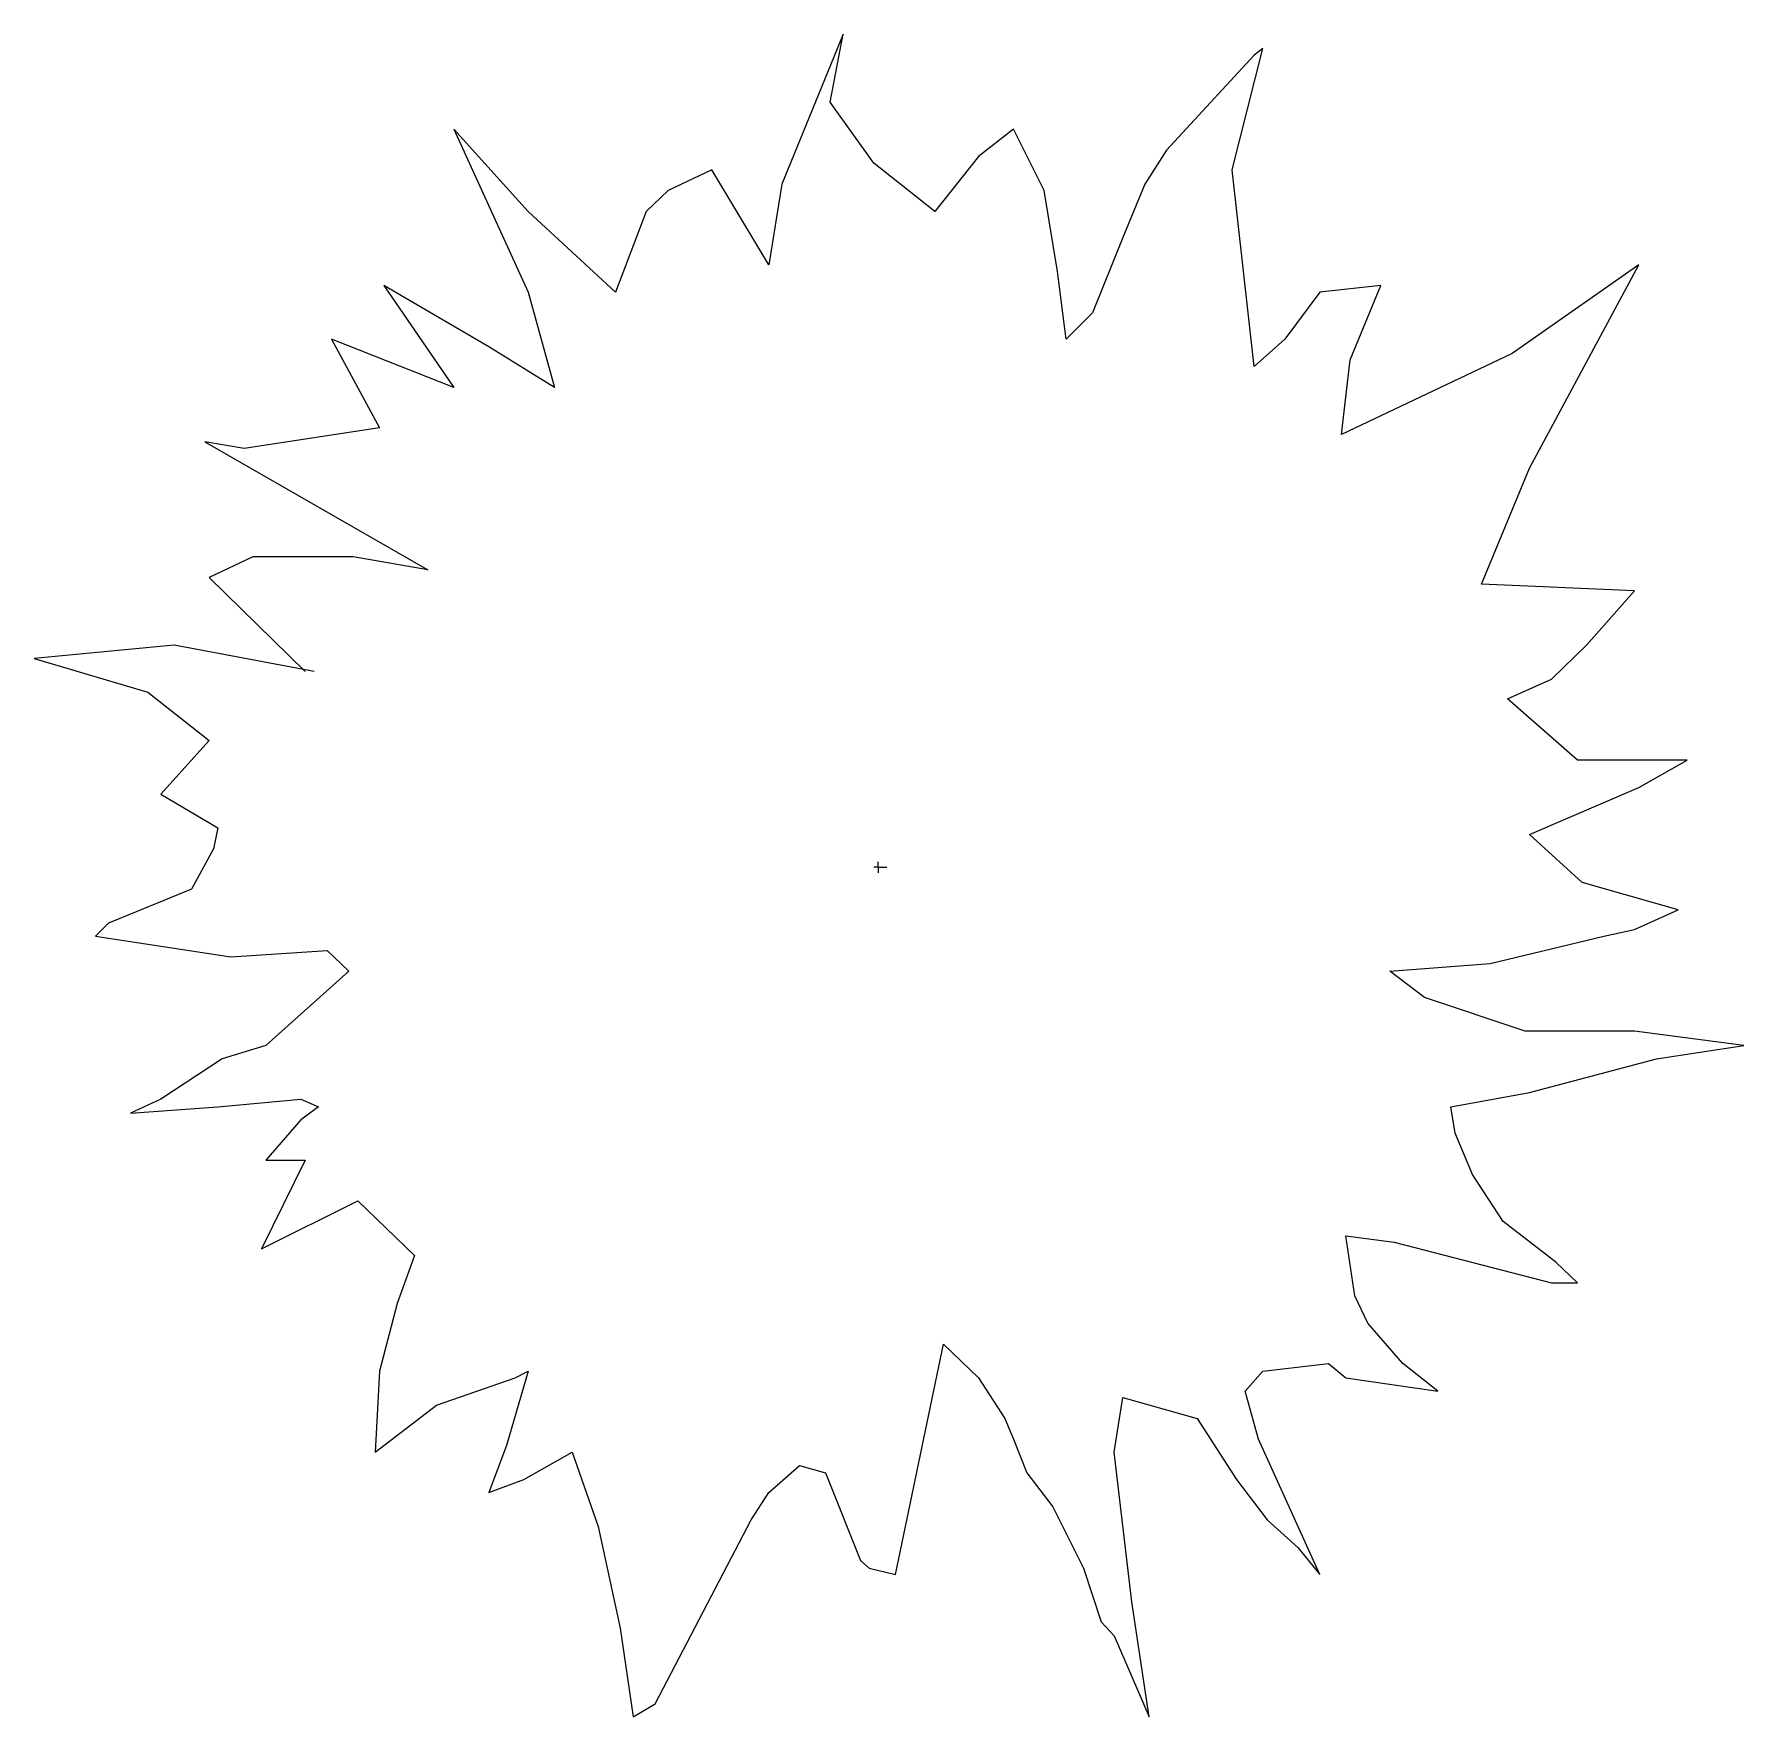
# Model space of a CAD drawing. Extents: x 319285 to 320507, y 69219 to 70421.
import ezdxf

# ---------------------------------------------------------------- set-up
doc = ezdxf.new("R2010")
doc.units = 0
doc.header["$MEASUREMENT"] = 0
doc.layers.get('0').update_dxf_attribs({"linetype": 'CONTINUOUS'})

msp = doc.modelspace()

# ---------------------------------------------------------------- linework, layer by layer
at = {"color": 7, "linetype": 'CONTINUOUS'}
for p, q in [((319862.8, 70421.5), (319819.1, 70314.4)), ((319853.5, 70373), (319862.8, 70421.5)), ((320156.6, 70406.6), (320094.1, 70338.7)), ((320141, 70324.6), (320162.8, 70411.3)), ((320162.8, 70411.3), (320156.6, 70406.6)), ((319884.7, 70329.3), (319853.5, 70373)), ((319584.7, 70353.5), (319637.8, 70237.1)), ((319637.8, 70294.9), (319584.7, 70353.5)), ((319984.7, 70353.5), (319959.7, 70334)), ((320006.6, 70309.8), (319984.7, 70353.5)), ((319959.7, 70334), (319928.5, 70294.9)), ((320094.1, 70338.7), (320078.5, 70314.4)), ((319769.1, 70324.6), (319737.8, 70309.8)), ((319809.7, 70256.6), (319769.1, 70324.6)), ((319928.5, 70294.9), (319884.7, 70329.3)), ((320156.6, 70184), (320141, 70324.6)), ((319737.8, 70309.8), (319722.2, 70294.9)), ((319819.1, 70314.4), (319809.7, 70256.6)), ((320016, 70251.9), (320006.6, 70309.8)), ((320078.5, 70314.4), (320062.8, 70276.2)), ((319700.3, 70237.1), (319637.8, 70294.9)), ((319722.2, 70294.9), (319700.3, 70237.1)), ((320062.8, 70276.2), (320041, 70222.3)), ((320022.2, 70203.5), (320016, 70251.9)), ((320431.6, 70256.6), (320341, 70193.4)), ((320353.5, 70111.3), (320431.6, 70256.6)), ((319534.7, 70241.8), (319584.7, 70169.1)), ((319609.7, 70198), (319534.7, 70241.8)), ((319637.8, 70237.1), (319656.6, 70169.1)), ((320203.5, 70237.1), (320178.5, 70203.5)), ((320247.2, 70241.8), (320203.5, 70237.1)), ((320225.3, 70188.7), (320247.2, 70241.8)), ((320041, 70222.3), (320022.2, 70203.5)), ((319497.2, 70203.5), (319531.6, 70140.2)), ((319584.7, 70169.1), (319497.2, 70203.5)), ((319656.6, 70169.1), (319609.7, 70198)), ((320178.5, 70203.5), (320156.6, 70184)), ((320341, 70193.4), (320219.1, 70135.5)), ((320219.1, 70135.5), (320225.3, 70188.7)), ((319531.6, 70140.2), (319434.7, 70125.4)), ((319406.6, 70130.1), (319566, 70038.7)), ((319434.7, 70125.4), (319406.6, 70130.1)), ((320319.1, 70028.5), (320353.5, 70111.3)), ((319441, 70048), (319409.7, 70033.2)), ((319512.8, 70048), (319441, 70048)), ((319566, 70038.7), (319512.8, 70048)), ((319409.7, 70033.2), (319478.5, 69966)), ((320428.5, 70023.8), (320319.1, 70028.5)), ((320394.1, 69984.8), (320428.5, 70023.8)), ((319384.7, 69984.8), (319284.7, 69975.4)), ((319484.7, 69966), (319384.7, 69984.8)), ((320369.1, 69960.5), (320394.1, 69984.8)), ((319284.7, 69975.4), (319366, 69951.2)), ((320337.8, 69946.5), (320369.1, 69960.5)), ((319366, 69951.2), (319409.7, 69916.8)), ((320387.8, 69902.7), (320337.8, 69946.5)), ((319409.7, 69916.8), (319375.3, 69878.5)), ((320466, 69902.7), (320387.8, 69902.7)), ((320431.6, 69883.2), (320466, 69902.7)), ((320353.5, 69849.6), (320431.6, 69883.2)), ((319375.3, 69878.5), (319416, 69854.3)), ((319416, 69854.3), (319412.8, 69839.4)), ((320391, 69815.2), (320353.5, 69849.6)), ((319412.8, 69839.4), (319397.2, 69810.5)), ((319887.8, 69826.2), (319884.7, 69826.2)), ((319887.8, 69826.2), (319887.8, 69830.1)), ((319887.8, 69826.2), (319894.1, 69826.2)), ((319887.8, 69826.2), (319887.8, 69822.3)), ((319397.2, 69810.5), (319337.8, 69786.3)), ((320459.7, 69795.7), (320391, 69815.2)), ((320428.5, 69781.6), (320459.7, 69795.7)), ((319337.8, 69786.3), (319328.5, 69776.9)), ((320406.6, 69776.9), (320428.5, 69781.6)), ((319328.5, 69776.9), (319425.3, 69762.1)), ((320325.3, 69757.4), (320406.6, 69776.9)), ((319425.3, 69762.1), (319494.1, 69766.8)), ((319494.1, 69766.8), (319509.7, 69751.9)), ((320253.5, 69751.9), (320325.3, 69757.4)), ((319509.7, 69751.9), (319450.3, 69698.8)), ((320278.5, 69733.2), (320253.5, 69751.9)), ((320350.3, 69709), (320278.5, 69733.2)), ((320428.5, 69709), (320350.3, 69709)), ((320506.6, 69698.8), (320428.5, 69709)), ((319450.3, 69698.8), (319419.1, 69689.4)), ((320444.1, 69689.4), (320506.6, 69698.8)), ((319419.1, 69689.4), (319375.3, 69660.5)), ((320353.5, 69665.2), (320444.1, 69689.4)), ((319375.3, 69660.5), (319353.5, 69650.4)), ((319416, 69655.1), (319475.3, 69660.5)), ((319475.3, 69660.5), (319487.8, 69655.1)), ((320297.2, 69655.1), (320353.5, 69665.2)), ((319353.5, 69650.4), (319416, 69655.1)), ((319487.8, 69655.1), (319475.3, 69645.7)), ((320300.3, 69636.3), (320297.2, 69655.1)), ((319475.3, 69645.7), (319450.3, 69616.8)), ((320312.8, 69606.6), (320300.3, 69636.3)), ((319478.5, 69616.8), (319447.2, 69553.5)), ((319450.3, 69616.8), (319478.5, 69616.8)), ((320334.7, 69573), (320312.8, 69606.6)), ((319447.2, 69553.5), (319516, 69587.9)), ((319516, 69587.9), (319556.6, 69548.8)), ((320222.2, 69562.9), (320256.6, 69558.2)), ((320228.5, 69519.9), (320222.2, 69562.9)), ((320372.2, 69544.1), (320334.7, 69573)), ((320256.6, 69558.2), (320369.1, 69529.3)), ((319556.6, 69548.8), (319544.1, 69514.4)), ((320387.8, 69529.3), (320372.2, 69544.1)), ((320369.1, 69529.3), (320387.8, 69529.3)), ((319544.1, 69514.4), (319531.6, 69466)), ((320237.8, 69500.4), (320228.5, 69519.9)), ((320262.8, 69471.5), (320237.8, 69500.4)), ((319900.3, 69320.7), (319934.7, 69485.5)), ((319934.7, 69485.5), (319959.7, 69461.3)), ((319531.6, 69466), (319528.5, 69408.2)), ((319637.8, 69466), (319622.2, 69412.9)), ((319628.5, 69461.3), (319637.8, 69466)), ((320150.3, 69451.9), (320162.8, 69466)), ((320162.8, 69466), (320209.7, 69471.5)), ((320209.7, 69471.5), (320222.2, 69461.3)), ((320287.8, 69451.9), (320262.8, 69471.5)), ((319572.2, 69441.8), (319628.5, 69461.3)), ((319959.7, 69461.3), (319978.5, 69432.4)), ((320159.7, 69417.6), (320150.3, 69451.9)), ((320222.2, 69461.3), (320287.8, 69451.9)), ((319528.5, 69408.2), (319572.2, 69441.8)), ((320056.6, 69408.2), (320062.8, 69447.3)), ((320062.8, 69447.3), (320116, 69432.4)), ((319978.5, 69432.4), (319984.7, 69417.6)), ((320116, 69432.4), (320144.1, 69388.7)), ((319984.7, 69417.6), (319994.1, 69393.4)), ((320203.5, 69320.7), (320159.7, 69417.6)), ((319622.2, 69412.9), (319609.7, 69379.3)), ((319634.7, 69388.7), (319669.1, 69408.2)), ((319669.1, 69408.2), (319687.8, 69355.1)), ((320069.1, 69301.2), (320056.6, 69408.2)), ((319809.7, 69379.3), (319831.6, 69398.8)), ((319831.6, 69398.8), (319850.3, 69393.4)), ((319850.3, 69393.4), (319875.3, 69330.9)), ((319994.1, 69393.4), (320012.8, 69369.1)), ((319609.7, 69379.3), (319634.7, 69388.7)), ((319797.2, 69359.8), (319809.7, 69379.3)), ((320144.1, 69388.7), (320166, 69359.8)), ((320012.8, 69369.1), (320034.7, 69325.4)), ((319687.8, 69355.1), (319703.5, 69282.4)), ((319728.5, 69228.5), (319797.2, 69359.8)), ((320166, 69359.8), (320187.8, 69340.2)), ((319875.3, 69330.9), (319881.6, 69325.4)), ((320187.8, 69340.2), (320203.5, 69320.7)), ((319881.6, 69325.4), (319900.3, 69320.7)), ((320034.7, 69325.4), (320047.2, 69287.1)), ((320081.6, 69219.1), (320069.1, 69301.2)), ((319703.5, 69282.4), (319712.8, 69219.1)), ((320047.2, 69287.1), (320056.6, 69276.9)), ((320056.6, 69276.9), (320081.6, 69219.1)), ((319712.8, 69219.1), (319728.5, 69228.5))]:
    msp.add_line(p, q, dxfattribs=at)

doc.saveas('drawing.dxf')
